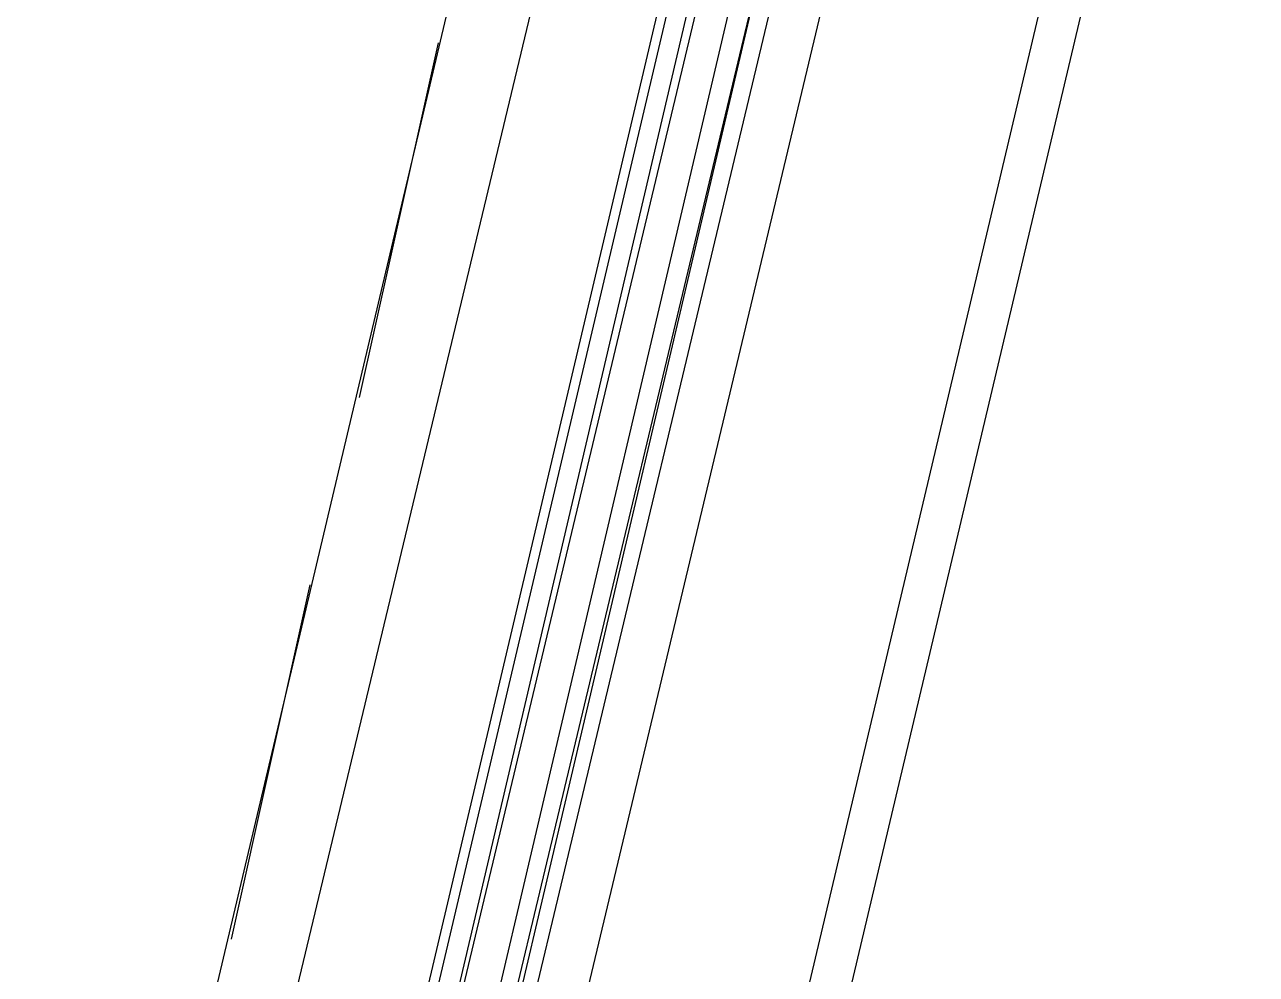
# Model space of a CAD drawing. Header units: feet. Extents: x -84 to 198, y -22 to 181.
# Drawn here: x 67.334 to 69, y 16.224 to 17.509 of the extents above; entities that cross this region are included whole.
import ezdxf

# ---------------------------------------------------------------- set-up
doc = ezdxf.new("R2010")
doc.units = ezdxf.units.FT
doc.layers.add('A-LINEA', color=7, linetype='CONTINUOUS')

msp = doc.modelspace()

# ---------------------------------------------------------------- linework, layer by layer
at = {"layer": 'A-LINEA'}
for p, q in [((66.9467, 9.8444), (69, 18.5244)), ((66.36, 10.9911), (68.1067, 18.3778)), ((67.12, 10.8178), (68.8667, 18.2044)), ((68.12, 17.9511), (67.36, 14.7778)), ((68.28, 17.9111), (67.5333, 14.7378)), ((68.2933, 17.9111), (67.5467, 14.7378)), ((68.32, 17.9111), (67.5733, 14.7244)), ((68.3333, 17.9111), (67.5733, 14.7244)), ((67.7333, 14.6844), (68.4933, 17.8711)), ((67.7867, 17.0044), (67.8933, 17.4844)), ((67.6133, 16.2711), (67.72, 16.7511))]:
    msp.add_line(p, q, dxfattribs=at)
msp.add_lwpolyline([(68.4267, 17.8844), (67.6533, 14.6444), (67.64, 14.6444), (68.4, 17.8844), (67.6267, 14.6444), (67.6133, 14.6578), (68.3733, 17.8978)], dxfattribs=at)

doc.saveas('drawing.dxf')
